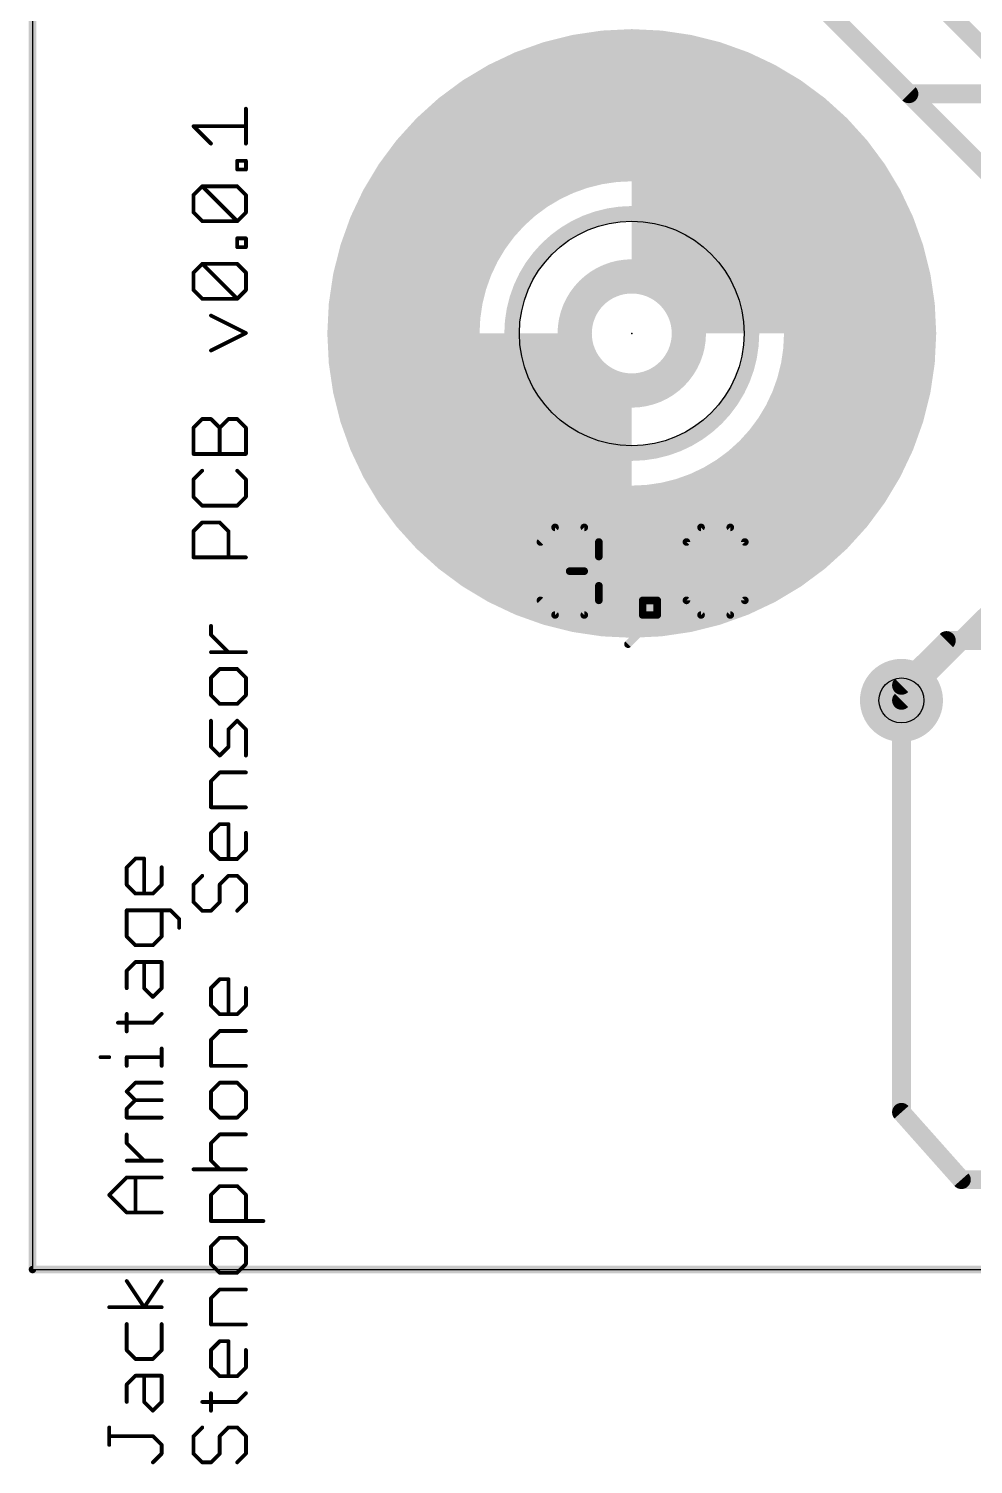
# Model space of a CAD drawing. Extents: x -0.1 to 97.8, y -2.6 to 30.1.
# Drawn here: x -0.05 to 12.56, y -2.6 to 16.57 of the extents above; entities that cross this region are included whole.
import ezdxf

# ---------------------------------------------------------------- set-up
doc = ezdxf.new("R2010")
doc.units = 0
for name, color, linetype in [('1', 22, 'CONTINUOUS'), ('16', 175, 'CONTINUOUS'), ('18', 82, 'CONTINUOUS'), ('20', 7, 'CONTINUOUS'), ('21', 253, 'CONTINUOUS'), ('23', 7, 'CONTINUOUS'), ('25', 253, 'CONTINUOUS'), ('39', 22, 'CONTINUOUS'), ('40', 175, 'CONTINUOUS'), ('41', 22, 'CONTINUOUS'), ('42', 175, 'CONTINUOUS'), ('43', 82, 'CONTINUOUS'), ('44', 253, 'CONTINUOUS'), ('48', 253, 'CONTINUOUS'), ('51', 253, 'CONTINUOUS')]:
    doc.layers.add(name, color=color, linetype=linetype)

# ---------------------------------------------------------------- blocks, each defined once
blk = doc.blocks.new('ROUNDV')
at = {"const_width": 0.5}
blk.add_lwpolyline([(0, -0.25, 1), (0, 0.25, 1), (0, -0.25)], format="xyb", dxfattribs=at)

msp = doc.modelspace()

# ---------------------------------------------------------------- linework, layer by layer
at = {"layer": '1'}
for points, const_width in [([(0, 0), (0, 30)], 0.1), ([(12, 17), (16.5, 12.5)], 0.25), ([(10.7, 16.7), (13.4, 14)], 0.25), ([(13.4, 9.4), (11.6, 7.6)], 0.25), ([(11.6, 7.6), (11.6, 7.4)], 0.25), ([(11.6, 2.1), (11.6, 7.6)], 0.25), ([(12.4, 1.2), (11.6, 2.1)], 0.25), ([(76.9, 1.2), (12.4, 1.2)], 0.25), ([(97.7, 0), (0, 0)], 0.1)]:
    msp.add_lwpolyline(points, dxfattribs=dict(at, const_width=const_width))
for points, const_width in [([(11.6625, 7.6, 1), (11.5375, 7.6)], 0.125), ([(11.6625, 7.6, 1), (11.5375, 7.6)], 0.125), ([(11.5558, 7.6442, 1), (11.6442, 7.5558)], 0.125), ([(11.5375, 7.4, 1), (11.6625, 7.4)], 0.125), ([(11.6467, 2.1415, 1), (11.5533, 2.0585)], 0.125), ([(11.5375, 2.1, 1), (11.6625, 2.1)], 0.125), ([(12.4, 1.2625, 1), (12.4, 1.1375)], 0.125), ([(12.3533, 1.1585, 1), (12.4467, 1.2415)], 0.125), ([(0, 0.025, 1), (0, -0.025)], 0.05), ([(-0.025, 0, 1), (0.025, 0)], 0.05)]:
    msp.add_lwpolyline(points, format="xyb", dxfattribs=dict(at, const_width=const_width))
at = {"layer": '16'}
for points, const_width in [([(0, 0), (0, 30)], 0.01), ([(9.4, 18), (11.7, 15.7)], 0.25), ([(11.7, 15.7), (12.975, 15.7)], 0.25), ([(12.2, 8.4), (11.6, 7.8)], 0.25), ([(13.163, 8.4), (12.2, 8.4)], 0.25), ([(11.6, 7.8), (11.6, 7.6)], 0.25), ([(97.7, 0), (0, 0)], 0.01)]:
    msp.add_lwpolyline(points, dxfattribs=dict(at, const_width=const_width))
for points, const_width in [([(11.7, 15.7625, 1), (11.7, 15.6375)], 0.125), ([(11.6558, 15.6558, 1), (11.7442, 15.7442)], 0.125), ([(12.2, 8.4625, 1), (12.2, 8.3375)], 0.125), ([(12.2442, 8.3558, 1), (12.1558, 8.4442)], 0.125), ([(11.6625, 7.8, 1), (11.5375, 7.8)], 0.125), ([(11.5558, 7.8442, 1), (11.6442, 7.7558)], 0.125), ([(11.5375, 7.6, 1), (11.6625, 7.6)], 0.125), ([(0, 0.0025, 1), (0, -0.0025)], 0.005), ([(-0.0025, 0, 1), (0.0025, 0)], 0.005)]:
    msp.add_lwpolyline(points, format="xyb", dxfattribs=dict(at, const_width=const_width))
at = {"layer": '20'}
for p, q in [((0, 30), (0, 0)), ((0, 0), (97.7, 0))]:
    msp.add_line(p, q, dxfattribs=at)
msp.add_circle((8, 12.5), 1.5, dxfattribs=at)
at = {"layer": '21'}
for points, const_width in [([(8, 9.071, 1), (8, 15.929, 1), (8, 9.071)], 0.1524), ([(8, 10.9, 1), (8, 14.1, 1), (8, 10.9)], 0.2032)]:
    msp.add_lwpolyline(points, format="xyb", dxfattribs=dict(at, const_width=const_width))
at = {"layer": '23'}
msp.add_point((8, 12.5), dxfattribs=at)
at = {"layer": '25', "const_width": 0.0508}
for points in [[(2.8496, 15.0347), (2.8496, 15.5013)], [(2.3831, 15.0347), (2.1498, 15.268)], [(2.1498, 15.268), (2.8496, 15.268)], [(2.733, 14.6894), (2.733, 14.8061)], [(2.733, 14.8061), (2.8496, 14.8061)], [(2.8496, 14.8061), (2.8496, 14.6894)], [(2.8496, 14.6894), (2.733, 14.6894)], [(2.1498, 14.3488), (2.2664, 14.4654)], [(2.2664, 14.4654), (2.733, 14.4654)], [(2.733, 13.9989), (2.2664, 14.4654)], [(2.733, 14.4654), (2.8496, 14.3488)], [(2.1498, 14.1155), (2.1498, 14.3488)], [(2.8496, 14.3488), (2.8496, 14.1155)], [(2.2664, 13.9989), (2.1498, 14.1155)], [(2.733, 13.9989), (2.2664, 13.9989)], [(2.8496, 14.1155), (2.733, 13.9989)], [(2.733, 13.6536), (2.733, 13.7702)], [(2.733, 13.7702), (2.8496, 13.7702)], [(2.8496, 13.6536), (2.733, 13.6536)], [(2.8496, 13.7702), (2.8496, 13.6536)], [(2.1498, 13.3129), (2.2664, 13.4295)], [(2.2664, 13.4295), (2.733, 13.4295)], [(2.733, 12.963), (2.2664, 13.4295)], [(2.733, 13.4295), (2.8496, 13.3129)], [(2.1498, 13.0796), (2.1498, 13.3129)], [(2.8496, 13.3129), (2.8496, 13.0796)], [(2.2664, 12.963), (2.1498, 13.0796)], [(2.8496, 13.0796), (2.733, 12.963)], [(2.733, 12.963), (2.2664, 12.963)], [(2.8496, 12.5057), (2.3831, 12.7389)], [(2.3831, 12.2724), (2.8496, 12.5057)], [(2.1498, 11.2411), (2.2664, 11.3577)], [(2.2664, 11.3577), (2.3831, 11.3577)], [(2.3831, 11.3577), (2.4997, 11.2411)], [(2.4997, 11.2411), (2.6163, 11.3577)], [(2.6163, 11.3577), (2.733, 11.3577)], [(2.733, 11.3577), (2.8496, 11.2411)], [(2.1498, 10.8912), (2.1498, 11.2411)], [(2.4997, 10.8912), (2.4997, 11.2411)], [(2.8496, 11.2411), (2.8496, 10.8912)], [(2.8496, 10.8912), (2.1498, 10.8912)], [(2.2664, 10.6672), (2.1498, 10.5505)], [(2.1498, 10.5505), (2.1498, 10.3173)], [(2.8496, 10.5505), (2.733, 10.6672)], [(2.8496, 10.3173), (2.8496, 10.5505)], [(2.1498, 10.3173), (2.2664, 10.2006)], [(2.2664, 10.2006), (2.733, 10.2006)], [(2.733, 10.2006), (2.8496, 10.3173)], [(2.1498, 9.8599), (2.2664, 9.9766)], [(2.2664, 9.9766), (2.4997, 9.9766)], [(2.4997, 9.9766), (2.6163, 9.8599)], [(2.1498, 9.51), (2.1498, 9.8599)], [(2.6163, 9.8599), (2.6163, 9.51)], [(2.8496, 9.51), (2.1498, 9.51)], [(2.3831, 8.4772), (2.3831, 8.5939)], [(2.6163, 8.244), (2.3831, 8.4772)], [(2.8496, 8.244), (2.3831, 8.244)], [(2.4997, 8.0199), (2.3831, 7.9033)], [(2.3831, 7.9033), (2.3831, 7.67)], [(2.733, 8.0199), (2.4997, 8.0199)], [(2.8496, 7.9033), (2.733, 8.0199)], [(2.8496, 7.67), (2.8496, 7.9033)], [(2.3831, 7.67), (2.4997, 7.5534)], [(2.733, 7.5534), (2.8496, 7.67)], [(2.4997, 7.5534), (2.733, 7.5534)], [(2.3831, 6.9794), (2.3831, 7.3293)], [(2.733, 7.3293), (2.6163, 7.2127)], [(2.8496, 7.2127), (2.733, 7.3293)], [(2.6163, 7.2127), (2.6163, 6.9794)], [(2.8496, 6.8628), (2.8496, 7.2127)], [(2.4997, 6.8628), (2.3831, 6.9794)], [(2.6163, 6.9794), (2.4997, 6.8628)], [(2.3831, 6.5221), (2.4997, 6.6387)], [(2.3831, 6.1722), (2.3831, 6.5221)], [(2.4997, 6.6387), (2.8496, 6.6387)], [(2.8496, 6.1722), (2.3831, 6.1722)], [(2.3831, 5.8315), (2.4997, 5.9481)], [(2.4997, 5.9481), (2.6163, 5.9481)], [(2.6163, 5.9481), (2.6163, 5.4816)], [(2.3831, 5.5982), (2.3831, 5.8315)], [(2.8496, 5.8315), (2.8496, 5.5982)], [(2.4997, 5.4816), (2.3831, 5.5982)], [(2.8496, 5.5982), (2.733, 5.4816)], [(1.2581, 5.3711), (1.3747, 5.4878)], [(1.2581, 5.1379), (1.2581, 5.3711)], [(1.3747, 5.4878), (1.4913, 5.4878)], [(1.4913, 5.4878), (1.4913, 5.0212)], [(1.7246, 5.3711), (1.7246, 5.1379)], [(2.733, 5.4816), (2.4997, 5.4816)], [(2.2664, 5.2576), (2.1498, 5.1409)], [(2.4997, 5.1409), (2.6163, 5.2576)], [(2.6163, 5.2576), (2.733, 5.2576)], [(2.733, 5.2576), (2.8496, 5.1409)], [(1.3747, 5.0212), (1.2581, 5.1379)], [(1.608, 5.0212), (1.3747, 5.0212)], [(1.7246, 5.1379), (1.608, 5.0212)], [(2.1498, 5.1409), (2.1498, 4.9077)], [(2.4997, 4.9077), (2.4997, 5.1409)], [(2.8496, 5.1409), (2.8496, 4.9077)], [(1.8412, 4.7972), (1.2581, 4.7972)], [(1.2581, 4.7972), (1.2581, 4.4473)], [(1.7246, 4.4473), (1.7246, 4.7972)], [(1.9579, 4.6805), (1.8412, 4.7972)], [(2.1498, 4.9077), (2.2664, 4.791)], [(2.2664, 4.791), (2.3831, 4.791)], [(2.3831, 4.791), (2.4997, 4.9077)], [(2.8496, 4.9077), (2.733, 4.791)], [(1.9579, 4.5639), (1.9579, 4.6805)], [(1.2581, 4.4473), (1.3747, 4.3306)], [(1.608, 4.3306), (1.7246, 4.4473)], [(1.3747, 4.3306), (1.608, 4.3306)], [(1.2581, 3.9899), (1.3747, 4.1066)], [(1.3747, 4.1066), (1.7246, 4.1066)], [(1.4913, 3.7567), (1.4913, 4.1066)], [(1.7246, 4.1066), (1.7246, 3.7567)], [(1.2581, 3.7567), (1.2581, 3.9899)], [(2.3831, 3.7597), (2.4997, 3.8764)], [(2.4997, 3.8764), (2.6163, 3.8764)], [(2.6163, 3.8764), (2.6163, 3.4099)], [(1.608, 3.64), (1.4913, 3.7567)], [(1.7246, 3.7567), (1.608, 3.64)], [(2.3831, 3.5265), (2.3831, 3.7597)], [(2.8496, 3.7597), (2.8496, 3.5265)], [(2.4997, 3.4099), (2.3831, 3.5265)], [(2.8496, 3.5265), (2.733, 3.4099)], [(1.1414, 3.2963), (1.608, 3.2963)], [(1.2581, 3.1797), (1.2581, 3.4129)], [(1.608, 3.2963), (1.7246, 3.4129)], [(2.733, 3.4099), (2.4997, 3.4099)], [(2.3831, 3.0692), (2.4997, 3.1858)], [(2.3831, 2.7193), (2.3831, 3.0692)], [(2.4997, 3.1858), (2.8496, 3.1858)], [(1.7246, 2.7193), (1.7246, 2.9525)], [(0.9082, 2.8359), (1.0248, 2.8359)], [(1.2581, 2.7193), (1.2581, 2.8359)], [(1.2581, 2.8359), (1.7246, 2.8359)], [(2.8496, 2.7193), (2.3831, 2.7193)], [(1.2581, 2.3786), (1.3747, 2.4952)], [(1.3747, 2.4952), (1.7246, 2.4952)], [(2.4997, 2.4952), (2.3831, 2.3786)], [(2.733, 2.4952), (2.4997, 2.4952)], [(2.8496, 2.3786), (2.733, 2.4952)], [(1.3747, 2.2619), (1.2581, 2.3786)], [(2.3831, 2.3786), (2.3831, 2.1453)], [(2.8496, 2.1453), (2.8496, 2.3786)], [(1.2581, 2.1453), (1.3747, 2.2619)], [(1.2581, 2.0287), (1.2581, 2.1453)], [(1.3747, 2.2619), (1.7246, 2.2619)], [(2.3831, 2.1453), (2.4997, 2.0287)], [(2.733, 2.0287), (2.8496, 2.1453)], [(1.7246, 2.0287), (1.2581, 2.0287)], [(2.4997, 2.0287), (2.733, 2.0287)], [(1.2581, 1.6865), (1.2581, 1.8031)], [(2.3831, 1.688), (2.4997, 1.8046)], [(2.4997, 1.8046), (2.8496, 1.8046)], [(1.4913, 1.4532), (1.2581, 1.6865)], [(2.3831, 1.4547), (2.3831, 1.688)], [(1.7246, 1.4532), (1.2581, 1.4532)], [(2.1498, 1.3381), (2.8496, 1.3381)], [(2.4997, 1.3381), (2.3831, 1.4547)], [(1.0248, 0.9959), (1.2581, 1.2291)], [(1.2581, 1.2291), (1.7246, 1.2291)], [(1.3747, 0.7626), (1.3747, 1.2291)], [(1.2581, 0.7626), (1.0248, 0.9959)], [(2.3831, 0.9974), (2.4997, 1.114)], [(2.3831, 0.6475), (2.3831, 0.9974)], [(2.4997, 1.114), (2.733, 1.114)], [(2.733, 1.114), (2.8496, 0.9974)], [(2.8496, 0.9974), (2.8496, 0.6475)], [(1.7246, 0.7626), (1.2581, 0.7626)], [(3.0829, 0.6475), (2.3831, 0.6475)], [(2.4997, 0.4234), (2.3831, 0.3068)], [(2.733, 0.4234), (2.4997, 0.4234)], [(2.8496, 0.3068), (2.733, 0.4234)], [(2.3831, 0.3068), (2.3831, 0.0735)], [(2.8496, 0.0735), (2.8496, 0.3068)], [(2.3831, 0.0735), (2.4997, -0.0431)], [(2.733, -0.0431), (2.8496, 0.0735)], [(1.4913, -0.5035), (1.2581, -0.1536)], [(1.7246, -0.1536), (1.4913, -0.5035)], [(2.4997, -0.0431), (2.733, -0.0431)], [(2.3831, -0.3838), (2.4997, -0.2671)], [(2.3831, -0.7337), (2.3831, -0.3838)], [(2.4997, -0.2671), (2.8496, -0.2671)], [(1.7246, -0.5035), (1.0248, -0.5035)], [(1.2581, -0.7275), (1.2581, -1.0774)], [(1.7246, -1.0774), (1.7246, -0.7275)], [(2.8496, -0.7337), (2.3831, -0.7337)], [(2.3831, -1.0744), (2.4997, -0.9577)], [(2.4997, -0.9577), (2.6163, -0.9577)], [(2.6163, -0.9577), (2.6163, -1.4243)], [(1.2581, -1.0774), (1.3747, -1.1941)], [(1.608, -1.1941), (1.7246, -1.0774)], [(2.3831, -1.3076), (2.3831, -1.0744)], [(2.8496, -1.0744), (2.8496, -1.3076)], [(1.3747, -1.1941), (1.608, -1.1941)], [(2.4997, -1.4243), (2.3831, -1.3076)], [(2.8496, -1.3076), (2.733, -1.4243)], [(1.2581, -1.5348), (1.3747, -1.4181)], [(1.2581, -1.768), (1.2581, -1.5348)], [(1.3747, -1.4181), (1.7246, -1.4181)], [(1.4913, -1.768), (1.4913, -1.4181)], [(1.7246, -1.4181), (1.7246, -1.768)], [(2.733, -1.4243), (2.4997, -1.4243)], [(2.3831, -1.8847), (2.3831, -1.6514)], [(2.733, -1.768), (2.8496, -1.6514)], [(1.608, -1.8847), (1.4913, -1.768)], [(1.7246, -1.768), (1.608, -1.8847)], [(2.2664, -1.768), (2.733, -1.768)], [(1.0248, -2.342), (1.0248, -2.1087)], [(2.2664, -2.1087), (2.1498, -2.2253)], [(2.4997, -2.2253), (2.6163, -2.1087)], [(2.6163, -2.1087), (2.733, -2.1087)], [(2.733, -2.1087), (2.8496, -2.2253)], [(1.608, -2.2253), (1.0248, -2.2253)], [(1.7246, -2.342), (1.608, -2.2253)], [(2.1498, -2.2253), (2.1498, -2.4586)], [(2.4997, -2.4586), (2.4997, -2.2253)], [(2.8496, -2.2253), (2.8496, -2.4586)], [(1.608, -2.5752), (1.7246, -2.4586)], [(1.7246, -2.4586), (1.7246, -2.342)], [(2.1498, -2.4586), (2.2664, -2.5752)], [(2.3831, -2.5752), (2.4997, -2.4586)], [(2.8496, -2.4586), (2.733, -2.5752)], [(2.2664, -2.5752), (2.3831, -2.5752)]]:
    msp.add_lwpolyline(points, dxfattribs=at)
at = {"layer": '25', "const_width": 0.0254}
for points in [[(2.8623, 15.5013, 1), (2.8369, 15.5013)], [(2.1588, 15.277, 1), (2.1408, 15.259)], [(2.1498, 15.2807, 1), (2.1498, 15.2553)], [(2.8496, 15.2553, 1), (2.8496, 15.2807)], [(2.3741, 15.0258, 1), (2.392, 15.0437)], [(2.8369, 15.0347, 1), (2.8623, 15.0347)], [(2.7457, 14.8061, 1), (2.7203, 14.8061)], [(2.733, 14.8188, 1), (2.733, 14.7934)], [(2.8623, 14.8061, 1), (2.8369, 14.8061)], [(2.8496, 14.7934, 1), (2.8496, 14.8188)], [(2.733, 14.7021, 1), (2.733, 14.6767)], [(2.7203, 14.6894, 1), (2.7457, 14.6894)], [(2.8369, 14.6894, 1), (2.8623, 14.6894)], [(2.8496, 14.6767, 1), (2.8496, 14.7021)], [(2.2664, 14.4781, 1), (2.2664, 14.4527)], [(2.2754, 14.4744, 1), (2.2575, 14.4564)], [(2.2754, 14.4564, 1), (2.2575, 14.4744)], [(2.7419, 14.4744, 1), (2.724, 14.4564)], [(2.733, 14.4527, 1), (2.733, 14.4781)], [(2.1625, 14.3488, 1), (2.1371, 14.3488)], [(2.1408, 14.3577, 1), (2.1588, 14.3398)], [(2.8623, 14.3488, 1), (2.8369, 14.3488)], [(2.8406, 14.3398, 1), (2.8586, 14.3577)], [(2.1588, 14.1245, 1), (2.1408, 14.1065)], [(2.1371, 14.1155, 1), (2.1625, 14.1155)], [(2.2664, 14.0116, 1), (2.2664, 13.9862)], [(2.2575, 13.9899, 1), (2.2754, 14.0078)], [(2.724, 14.0078, 1), (2.7419, 13.9899)], [(2.724, 13.9899, 1), (2.7419, 14.0078)], [(2.733, 13.9862, 1), (2.733, 14.0116)], [(2.8369, 14.1155, 1), (2.8623, 14.1155)], [(2.8586, 14.1065, 1), (2.8406, 14.1245)], [(2.7457, 13.7702, 1), (2.7203, 13.7702)], [(2.733, 13.7829, 1), (2.733, 13.7575)], [(2.733, 13.6663, 1), (2.733, 13.6409)], [(2.7203, 13.6536, 1), (2.7457, 13.6536)], [(2.8623, 13.7702, 1), (2.8369, 13.7702)], [(2.8369, 13.6536, 1), (2.8623, 13.6536)], [(2.8496, 13.7575, 1), (2.8496, 13.7829)], [(2.8496, 13.6409, 1), (2.8496, 13.6663)], [(2.2664, 13.4422, 1), (2.2664, 13.4168)], [(2.2754, 13.4385, 1), (2.2575, 13.4205)], [(2.2754, 13.4205, 1), (2.2575, 13.4385)], [(2.7419, 13.4385, 1), (2.724, 13.4205)], [(2.733, 13.4168, 1), (2.733, 13.4422)], [(2.1625, 13.3129, 1), (2.1371, 13.3129)], [(2.1408, 13.3219, 1), (2.1588, 13.3039)], [(2.8623, 13.3129, 1), (2.8369, 13.3129)], [(2.8406, 13.3039, 1), (2.8586, 13.3219)], [(2.1588, 13.0886, 1), (2.1408, 13.0706)], [(2.1371, 13.0796, 1), (2.1625, 13.0796)], [(2.8369, 13.0796, 1), (2.8623, 13.0796)], [(2.8586, 13.0706, 1), (2.8406, 13.0886)], [(2.2664, 12.9757, 1), (2.2664, 12.9503)], [(2.2575, 12.954, 1), (2.2754, 12.972)], [(2.724, 12.972, 1), (2.7419, 12.954)], [(2.724, 12.954, 1), (2.7419, 12.972)], [(2.733, 12.9503, 1), (2.733, 12.9757)], [(2.3887, 12.7503, 1), (2.3774, 12.7276)], [(2.8553, 12.4943, 1), (2.8439, 12.517)], [(2.8439, 12.4943, 1), (2.8553, 12.517)], [(2.3774, 12.2837, 1), (2.3887, 12.261)], [(2.2664, 11.3704, 1), (2.2664, 11.345)], [(2.2754, 11.3488, 1), (2.2575, 11.3667)], [(2.392, 11.3667, 1), (2.3741, 11.3488)], [(2.3831, 11.345, 1), (2.3831, 11.3704)], [(2.6163, 11.3704, 1), (2.6163, 11.345)], [(2.6253, 11.3488, 1), (2.6074, 11.3667)], [(2.7419, 11.3667, 1), (2.724, 11.3488)], [(2.733, 11.345, 1), (2.733, 11.3704)], [(2.1625, 11.2411, 1), (2.1371, 11.2411)], [(2.1408, 11.2501, 1), (2.1588, 11.2321)], [(2.5124, 11.2411, 1), (2.487, 11.2411)], [(2.4907, 11.2501, 1), (2.5087, 11.2321)], [(2.4907, 11.2321, 1), (2.5087, 11.2501)], [(2.8623, 11.2411, 1), (2.8369, 11.2411)], [(2.8406, 11.2321, 1), (2.8586, 11.2501)], [(2.1498, 10.9039, 1), (2.1498, 10.8785)], [(2.1371, 10.8912, 1), (2.1625, 10.8912)], [(2.487, 10.8912, 1), (2.5124, 10.8912)], [(2.8369, 10.8912, 1), (2.8623, 10.8912)], [(2.8496, 10.8785, 1), (2.8496, 10.9039)], [(2.1625, 10.5505, 1), (2.1371, 10.5505)], [(2.1408, 10.5595, 1), (2.1588, 10.5415)], [(2.2754, 10.6582, 1), (2.2575, 10.6761)], [(2.7419, 10.6761, 1), (2.724, 10.6582)], [(2.8623, 10.5505, 1), (2.8369, 10.5505)], [(2.8406, 10.5415, 1), (2.8586, 10.5595)], [(2.1588, 10.3262, 1), (2.1408, 10.3083)], [(2.1371, 10.3173, 1), (2.1625, 10.3173)], [(2.2664, 10.2133, 1), (2.2664, 10.1879)], [(2.2575, 10.1916, 1), (2.2754, 10.2096)], [(2.724, 10.2096, 1), (2.7419, 10.1916)], [(2.733, 10.1879, 1), (2.733, 10.2133)], [(2.8369, 10.3173, 1), (2.8623, 10.3173)], [(2.8586, 10.3083, 1), (2.8406, 10.3262)], [(2.2664, 9.9893, 1), (2.2664, 9.9639)], [(2.2754, 9.9676, 1), (2.2575, 9.9856)], [(2.5087, 9.9856, 1), (2.4907, 9.9676)], [(2.4997, 9.9639, 1), (2.4997, 9.9893)], [(2.1625, 9.8599, 1), (2.1371, 9.8599)], [(2.1408, 9.8689, 1), (2.1588, 9.851)], [(2.629, 9.8599, 1), (2.6036, 9.8599)], [(2.6074, 9.851, 1), (2.6253, 9.8689)], [(2.1498, 9.5227, 1), (2.1498, 9.4973)], [(2.1371, 9.51, 1), (2.1625, 9.51)], [(2.6036, 9.51, 1), (2.629, 9.51)], [(2.8496, 9.4973, 1), (2.8496, 9.5227)], [(2.3958, 8.5939, 1), (2.3704, 8.5939)], [(2.392, 8.4862, 1), (2.3741, 8.4682)], [(2.3704, 8.4772, 1), (2.3958, 8.4772)], [(2.3831, 8.2567, 1), (2.3831, 8.2313)], [(2.6074, 8.235, 1), (2.6253, 8.2529)], [(2.8496, 8.2313, 1), (2.8496, 8.2567)], [(2.3958, 7.9033, 1), (2.3704, 7.9033)], [(2.3741, 7.9123, 1), (2.392, 7.8943)], [(2.4997, 8.0326, 1), (2.4997, 8.0072)], [(2.5087, 8.0109, 1), (2.4907, 8.0289)], [(2.7419, 8.0289, 1), (2.724, 8.0109)], [(2.733, 8.0072, 1), (2.733, 8.0326)], [(2.8623, 7.9033, 1), (2.8369, 7.9033)], [(2.8406, 7.8943, 1), (2.8586, 7.9123)], [(2.392, 7.679, 1), (2.3741, 7.661)], [(2.3704, 7.67, 1), (2.3958, 7.67)], [(2.8369, 7.67, 1), (2.8623, 7.67)], [(2.8586, 7.661, 1), (2.8406, 7.679)], [(2.4997, 7.5661, 1), (2.4997, 7.5407)], [(2.4907, 7.5444, 1), (2.5087, 7.5624)], [(2.724, 7.5624, 1), (2.7419, 7.5444)], [(2.733, 7.5407, 1), (2.733, 7.5661)], [(2.3958, 7.3293, 1), (2.3704, 7.3293)], [(2.7419, 7.3383, 1), (2.724, 7.3203)], [(2.7419, 7.3203, 1), (2.724, 7.3383)], [(2.629, 7.2127, 1), (2.6036, 7.2127)], [(2.6074, 7.2217, 1), (2.6253, 7.2037)], [(2.8623, 7.2127, 1), (2.8369, 7.2127)], [(2.8406, 7.2037, 1), (2.8586, 7.2217)], [(2.392, 6.9884, 1), (2.3741, 6.9704)], [(2.3704, 6.9794, 1), (2.3958, 6.9794)], [(2.6036, 6.9794, 1), (2.629, 6.9794)], [(2.6253, 6.9704, 1), (2.6074, 6.9884)], [(2.4907, 6.8718, 1), (2.5087, 6.8538)], [(2.4907, 6.8538, 1), (2.5087, 6.8718)], [(2.8369, 6.8628, 1), (2.8623, 6.8628)], [(2.3958, 6.5221, 1), (2.3704, 6.5221)], [(2.3741, 6.5311, 1), (2.392, 6.5131)], [(2.4997, 6.6514, 1), (2.4997, 6.626)], [(2.5087, 6.6298, 1), (2.4907, 6.6477)], [(2.8496, 6.626, 1), (2.8496, 6.6514)], [(2.3831, 6.1849, 1), (2.3831, 6.1595)], [(2.3704, 6.1722, 1), (2.3958, 6.1722)], [(2.8496, 6.1595, 1), (2.8496, 6.1849)], [(2.4997, 5.9608, 1), (2.4997, 5.9354)], [(2.5087, 5.9392, 1), (2.4907, 5.9571)], [(2.629, 5.9481, 1), (2.6036, 5.9481)], [(2.6163, 5.9354, 1), (2.6163, 5.9608)], [(2.3958, 5.8315, 1), (2.3704, 5.8315)], [(2.3741, 5.8405, 1), (2.392, 5.8225)], [(2.8623, 5.8315, 1), (2.8369, 5.8315)], [(2.392, 5.6072, 1), (2.3741, 5.5893)], [(2.3704, 5.5982, 1), (2.3958, 5.5982)], [(2.8369, 5.5982, 1), (2.8623, 5.5982)], [(2.8586, 5.5893, 1), (2.8406, 5.6072)], [(1.2708, 5.3711, 1), (1.2454, 5.3711)], [(1.2491, 5.3801, 1), (1.267, 5.3621)], [(1.3747, 5.5005, 1), (1.3747, 5.4751)], [(1.3837, 5.4788, 1), (1.3657, 5.4967)], [(1.504, 5.4878, 1), (1.4786, 5.4878)], [(1.4913, 5.4751, 1), (1.4913, 5.5005)], [(1.7373, 5.3711, 1), (1.7119, 5.3711)], [(2.4997, 5.4943, 1), (2.4997, 5.4689)], [(2.4907, 5.4726, 1), (2.5087, 5.4906)], [(2.6036, 5.4816, 1), (2.629, 5.4816)], [(2.724, 5.4906, 1), (2.7419, 5.4726)], [(2.733, 5.4689, 1), (2.733, 5.4943)], [(2.2754, 5.2486, 1), (2.2575, 5.2665)], [(2.6163, 5.2703, 1), (2.6163, 5.2449)], [(2.6253, 5.2486, 1), (2.6074, 5.2665)], [(2.7419, 5.2665, 1), (2.724, 5.2486)], [(2.733, 5.2449, 1), (2.733, 5.2703)], [(1.267, 5.1468, 1), (1.2491, 5.1289)], [(1.2454, 5.1379, 1), (1.2708, 5.1379)], [(1.3747, 5.0339, 1), (1.3747, 5.0085)], [(1.3657, 5.0122, 1), (1.3837, 5.0302)], [(1.4786, 5.0212, 1), (1.504, 5.0212)], [(1.599, 5.0302, 1), (1.6169, 5.0122)], [(1.608, 5.0085, 1), (1.608, 5.0339)], [(1.7119, 5.1379, 1), (1.7373, 5.1379)], [(1.7336, 5.1289, 1), (1.7156, 5.1468)], [(2.1625, 5.1409, 1), (2.1371, 5.1409)], [(2.1408, 5.1499, 1), (2.1588, 5.1319)], [(2.5124, 5.1409, 1), (2.487, 5.1409)], [(2.4907, 5.1499, 1), (2.5087, 5.1319)], [(2.8623, 5.1409, 1), (2.8369, 5.1409)], [(2.8406, 5.1319, 1), (2.8586, 5.1499)], [(1.2581, 4.8099, 1), (1.2581, 4.7845)], [(1.2708, 4.7972, 1), (1.2454, 4.7972)], [(1.7373, 4.7972, 1), (1.7119, 4.7972)], [(1.8502, 4.8061, 1), (1.8323, 4.7882)], [(1.8412, 4.7845, 1), (1.8412, 4.8099)], [(2.1588, 4.9166, 1), (2.1408, 4.8987)], [(2.1371, 4.9077, 1), (2.1625, 4.9077)], [(2.2664, 4.8037, 1), (2.2664, 4.7783)], [(2.2575, 4.782, 1), (2.2754, 4.8)], [(2.3741, 4.8, 1), (2.392, 4.782)], [(2.3831, 4.7783, 1), (2.3831, 4.8037)], [(2.487, 4.9077, 1), (2.5124, 4.9077)], [(2.5087, 4.8987, 1), (2.4907, 4.9166)], [(2.724, 4.8, 1), (2.7419, 4.782)], [(2.8369, 4.9077, 1), (2.8623, 4.9077)], [(2.8586, 4.8987, 1), (2.8406, 4.9166)], [(1.9706, 4.6805, 1), (1.9452, 4.6805)], [(1.9489, 4.6716, 1), (1.9668, 4.6895)], [(1.267, 4.4562, 1), (1.2491, 4.4383)], [(1.2454, 4.4473, 1), (1.2708, 4.4473)], [(1.7119, 4.4473, 1), (1.7373, 4.4473)], [(1.7336, 4.4383, 1), (1.7156, 4.4562)], [(1.9452, 4.5639, 1), (1.9706, 4.5639)], [(1.3747, 4.3433, 1), (1.3747, 4.3179)], [(1.3657, 4.3217, 1), (1.3837, 4.3396)], [(1.599, 4.3396, 1), (1.6169, 4.3217)], [(1.608, 4.3179, 1), (1.608, 4.3433)], [(1.3747, 4.1193, 1), (1.3747, 4.0939)], [(1.3837, 4.0976, 1), (1.3657, 4.1156)], [(1.504, 4.1066, 1), (1.4786, 4.1066)], [(1.7373, 4.1066, 1), (1.7119, 4.1066)], [(1.7246, 4.0939, 1), (1.7246, 4.1193)], [(1.2708, 3.9899, 1), (1.2454, 3.9899)], [(1.2491, 3.9989, 1), (1.267, 3.981)], [(2.4997, 3.8891, 1), (2.4997, 3.8637)], [(2.5087, 3.8674, 1), (2.4907, 3.8854)], [(2.629, 3.8764, 1), (2.6036, 3.8764)], [(2.6163, 3.8637, 1), (2.6163, 3.8891)], [(1.2454, 3.7567, 1), (1.2708, 3.7567)], [(1.4786, 3.7567, 1), (1.504, 3.7567)], [(1.5003, 3.7657, 1), (1.4824, 3.7477)], [(1.599, 3.649, 1), (1.6169, 3.6311)], [(1.599, 3.6311, 1), (1.6169, 3.649)], [(1.7119, 3.7567, 1), (1.7373, 3.7567)], [(1.7336, 3.7477, 1), (1.7156, 3.7657)], [(2.3958, 3.7597, 1), (2.3704, 3.7597)], [(2.3741, 3.7687, 1), (2.392, 3.7508)], [(2.8623, 3.7597, 1), (2.8369, 3.7597)], [(2.392, 3.5355, 1), (2.3741, 3.5175)], [(2.3704, 3.5265, 1), (2.3958, 3.5265)], [(2.8369, 3.5265, 1), (2.8623, 3.5265)], [(2.8586, 3.5175, 1), (2.8406, 3.5355)], [(1.1414, 3.309, 1), (1.1414, 3.2836)], [(1.2708, 3.4129, 1), (1.2454, 3.4129)], [(1.599, 3.3053, 1), (1.6169, 3.2873)], [(1.608, 3.2836, 1), (1.608, 3.309)], [(1.7336, 3.4039, 1), (1.7156, 3.4219)], [(2.4997, 3.4226, 1), (2.4997, 3.3971)], [(2.4907, 3.4009, 1), (2.5087, 3.4188)], [(2.6036, 3.4099, 1), (2.629, 3.4099)], [(2.724, 3.4188, 1), (2.7419, 3.4009)], [(2.733, 3.3971, 1), (2.733, 3.4226)], [(1.2454, 3.1797, 1), (1.2708, 3.1797)], [(2.3958, 3.0692, 1), (2.3704, 3.0692)], [(2.3741, 3.0781, 1), (2.392, 3.0602)], [(2.4997, 3.1985, 1), (2.4997, 3.1731)], [(2.5087, 3.1768, 1), (2.4907, 3.1948)], [(2.8496, 3.1731, 1), (2.8496, 3.1985)], [(1.7373, 2.9525, 1), (1.7119, 2.9525)], [(0.9082, 2.8486, 1), (0.9082, 2.8232)], [(1.0248, 2.8232, 1), (1.0248, 2.8486)], [(1.2708, 2.8359, 1), (1.2454, 2.8359)], [(1.2581, 2.8486, 1), (1.2581, 2.8232)], [(1.2454, 2.7193, 1), (1.2708, 2.7193)], [(1.7119, 2.7193, 1), (1.7373, 2.7193)], [(1.7246, 2.8232, 1), (1.7246, 2.8486)], [(2.3831, 2.732, 1), (2.3831, 2.7066)], [(2.3704, 2.7193, 1), (2.3958, 2.7193)], [(2.8496, 2.7066, 1), (2.8496, 2.732)], [(1.3747, 2.5079, 1), (1.3747, 2.4825)], [(1.3837, 2.4862, 1), (1.3657, 2.5042)], [(1.7246, 2.4825, 1), (1.7246, 2.5079)], [(2.4997, 2.5079, 1), (2.4997, 2.4825)], [(2.5087, 2.4862, 1), (2.4907, 2.5042)], [(2.7419, 2.5042, 1), (2.724, 2.4862)], [(2.733, 2.4825, 1), (2.733, 2.5079)], [(1.267, 2.3876, 1), (1.2491, 2.3696)], [(1.2491, 2.3876, 1), (1.267, 2.3696)], [(2.3958, 2.3786, 1), (2.3704, 2.3786)], [(2.3741, 2.3876, 1), (2.392, 2.3696)], [(2.8623, 2.3786, 1), (2.8369, 2.3786)], [(2.8406, 2.3696, 1), (2.8586, 2.3876)], [(1.2708, 2.1453, 1), (1.2454, 2.1453)], [(1.2491, 2.1543, 1), (1.267, 2.1363)], [(1.3747, 2.2746, 1), (1.3747, 2.2492)], [(1.3837, 2.253, 1), (1.3657, 2.2709)], [(1.3657, 2.253, 1), (1.3837, 2.2709)], [(1.7246, 2.2492, 1), (1.7246, 2.2746)], [(2.392, 2.1543, 1), (2.3741, 2.1363)], [(2.3704, 2.1453, 1), (2.3958, 2.1453)], [(2.8369, 2.1453, 1), (2.8623, 2.1453)], [(2.8586, 2.1363, 1), (2.8406, 2.1543)], [(1.2581, 2.0414, 1), (1.2581, 2.016)], [(1.2454, 2.0287, 1), (1.2708, 2.0287)], [(1.7246, 2.016, 1), (1.7246, 2.0414)], [(2.4997, 2.0414, 1), (2.4997, 2.016)], [(2.4907, 2.0197, 1), (2.5087, 2.0377)], [(2.724, 2.0377, 1), (2.7419, 2.0197)], [(2.733, 2.016, 1), (2.733, 2.0414)], [(1.2708, 1.8031, 1), (1.2454, 1.8031)], [(2.4997, 1.8173, 1), (2.4997, 1.7919)], [(2.5087, 1.7956, 1), (2.4907, 1.8136)], [(2.8496, 1.7919, 1), (2.8496, 1.8173)], [(1.267, 1.6954, 1), (1.2491, 1.6775)], [(1.2454, 1.6865, 1), (1.2708, 1.6865)], [(2.3958, 1.688, 1), (2.3704, 1.688)], [(2.3741, 1.697, 1), (2.392, 1.679)], [(1.2581, 1.4659, 1), (1.2581, 1.4405)], [(1.4824, 1.4442, 1), (1.5003, 1.4622)], [(1.7246, 1.4405, 1), (1.7246, 1.4659)], [(2.1498, 1.3508, 1), (2.1498, 1.3254)], [(2.392, 1.4637, 1), (2.3741, 1.4457)], [(2.3704, 1.4547, 1), (2.3958, 1.4547)], [(2.4907, 1.3291, 1), (2.5087, 1.3471)], [(2.8496, 1.3254, 1), (2.8496, 1.3508)], [(1.2581, 1.2418, 1), (1.2581, 1.2164)], [(1.267, 1.2202, 1), (1.2491, 1.2381)], [(1.3874, 1.2291, 1), (1.362, 1.2291)], [(1.7246, 1.2164, 1), (1.7246, 1.2418)], [(1.0338, 1.0048, 1), (1.0158, 0.9869)], [(1.0158, 1.0048, 1), (1.0338, 0.9869)], [(2.3958, 0.9974, 1), (2.3704, 0.9974)], [(2.3741, 1.0064, 1), (2.392, 0.9884)], [(2.4997, 1.1267, 1), (2.4997, 1.1013)], [(2.5087, 1.1051, 1), (2.4907, 1.123)], [(2.7419, 1.123, 1), (2.724, 1.1051)], [(2.733, 1.1013, 1), (2.733, 1.1267)], [(2.8623, 0.9974, 1), (2.8369, 0.9974)], [(2.8406, 0.9884, 1), (2.8586, 1.0064)], [(1.2581, 0.7753, 1), (1.2581, 0.7499)], [(1.2491, 0.7536, 1), (1.267, 0.7716)], [(1.362, 0.7626, 1), (1.3874, 0.7626)], [(1.7246, 0.7499, 1), (1.7246, 0.7753)], [(2.3831, 0.6602, 1), (2.3831, 0.6348)], [(2.3704, 0.6475, 1), (2.3958, 0.6475)], [(2.8369, 0.6475, 1), (2.8623, 0.6475)], [(3.0829, 0.6348, 1), (3.0829, 0.6602)], [(2.4997, 0.4361, 1), (2.4997, 0.4107)], [(2.5087, 0.4145, 1), (2.4907, 0.4324)], [(2.7419, 0.4324, 1), (2.724, 0.4145)], [(2.733, 0.4107, 1), (2.733, 0.4361)], [(2.3958, 0.3068, 1), (2.3704, 0.3068)], [(2.3741, 0.3158, 1), (2.392, 0.2978)], [(2.8623, 0.3068, 1), (2.8369, 0.3068)], [(2.8406, 0.2978, 1), (2.8586, 0.3158)], [(2.392, 0.0825, 1), (2.3741, 0.0646)], [(2.3704, 0.0735, 1), (2.3958, 0.0735)], [(2.8369, 0.0735, 1), (2.8623, 0.0735)], [(2.8586, 0.0646, 1), (2.8406, 0.0825)], [(1.2686, -0.1465, 1), (1.2475, -0.1606)], [(1.7352, -0.1606, 1), (1.714, -0.1465)], [(2.4997, -0.0304, 1), (2.4997, -0.0558)], [(2.4907, -0.0521, 1), (2.5087, -0.0341)], [(2.724, -0.0341, 1), (2.7419, -0.0521)], [(2.733, -0.0558, 1), (2.733, -0.0304)], [(2.3958, -0.3838, 1), (2.3704, -0.3838)], [(2.3741, -0.3748, 1), (2.392, -0.3928)], [(2.4997, -0.2544, 1), (2.4997, -0.2798)], [(2.5087, -0.2761, 1), (2.4907, -0.2582)], [(2.8496, -0.2798, 1), (2.8496, -0.2544)], [(1.0248, -0.4908, 1), (1.0248, -0.5162)], [(1.4808, -0.4964, 1), (1.5019, -0.5105)], [(1.4808, -0.5105, 1), (1.5019, -0.4964)], [(1.7246, -0.5162, 1), (1.7246, -0.4908)], [(1.2708, -0.7275, 1), (1.2454, -0.7275)], [(1.7373, -0.7275, 1), (1.7119, -0.7275)], [(2.3831, -0.721, 1), (2.3831, -0.7464)], [(2.3704, -0.7337, 1), (2.3958, -0.7337)], [(2.8496, -0.7464, 1), (2.8496, -0.721)], [(2.4997, -0.945, 1), (2.4997, -0.9704)], [(2.5087, -0.9667, 1), (2.4907, -0.9488)], [(2.629, -0.9577, 1), (2.6036, -0.9577)], [(2.6163, -0.9704, 1), (2.6163, -0.945)], [(1.267, -1.0685, 1), (1.2491, -1.0864)], [(1.2454, -1.0774, 1), (1.2708, -1.0774)], [(1.7119, -1.0774, 1), (1.7373, -1.0774)], [(1.7336, -1.0864, 1), (1.7156, -1.0685)], [(2.3958, -1.0744, 1), (2.3704, -1.0744)], [(2.3741, -1.0654, 1), (2.392, -1.0833)], [(2.8623, -1.0744, 1), (2.8369, -1.0744)], [(1.3747, -1.1814, 1), (1.3747, -1.2068)], [(1.3657, -1.203, 1), (1.3837, -1.1851)], [(1.599, -1.1851, 1), (1.6169, -1.203)], [(1.608, -1.2068, 1), (1.608, -1.1814)], [(2.392, -1.2987, 1), (2.3741, -1.3166)], [(2.3704, -1.3076, 1), (2.3958, -1.3076)], [(2.8369, -1.3076, 1), (2.8623, -1.3076)], [(2.8586, -1.3166, 1), (2.8406, -1.2987)], [(1.2708, -1.5348, 1), (1.2454, -1.5348)], [(1.2491, -1.5258, 1), (1.267, -1.5437)], [(1.3747, -1.4054, 1), (1.3747, -1.4308)], [(1.3837, -1.4271, 1), (1.3657, -1.4091)], [(1.504, -1.4181, 1), (1.4786, -1.4181)], [(1.7373, -1.4181, 1), (1.7119, -1.4181)], [(1.7246, -1.4308, 1), (1.7246, -1.4054)], [(2.4997, -1.4116, 1), (2.4997, -1.437)], [(2.4907, -1.4332, 1), (2.5087, -1.4153)], [(2.6036, -1.4243, 1), (2.629, -1.4243)], [(2.724, -1.4153, 1), (2.7419, -1.4332)], [(2.733, -1.437, 1), (2.733, -1.4116)], [(2.3958, -1.6514, 1), (2.3704, -1.6514)], [(2.8586, -1.6604, 1), (2.8406, -1.6424)], [(1.2454, -1.768, 1), (1.2708, -1.768)], [(1.4786, -1.768, 1), (1.504, -1.768)], [(1.5003, -1.759, 1), (1.4824, -1.777)], [(1.599, -1.8757, 1), (1.6169, -1.8936)], [(1.599, -1.8936, 1), (1.6169, -1.8757)], [(1.7119, -1.768, 1), (1.7373, -1.768)], [(1.7336, -1.777, 1), (1.7156, -1.759)], [(2.2664, -1.7553, 1), (2.2664, -1.7807)], [(2.3704, -1.8847, 1), (2.3958, -1.8847)], [(2.724, -1.759, 1), (2.7419, -1.777)], [(2.733, -1.7807, 1), (2.733, -1.7553)], [(1.0375, -2.1087, 1), (1.0121, -2.1087)], [(2.2754, -2.1177, 1), (2.2575, -2.0997)], [(2.6163, -2.096, 1), (2.6163, -2.1214)], [(2.6253, -2.1177, 1), (2.6074, -2.0997)], [(2.7419, -2.0997, 1), (2.724, -2.1177)], [(2.733, -2.1214, 1), (2.733, -2.096)], [(1.0248, -2.2126, 1), (1.0248, -2.238)], [(1.6169, -2.2164, 1), (1.599, -2.2343)], [(1.608, -2.238, 1), (1.608, -2.2126)], [(2.1625, -2.2253, 1), (2.1371, -2.2253)], [(2.1408, -2.2164, 1), (2.1588, -2.2343)], [(2.5124, -2.2253, 1), (2.487, -2.2253)], [(2.4907, -2.2164, 1), (2.5087, -2.2343)], [(2.8623, -2.2253, 1), (2.8369, -2.2253)], [(2.8406, -2.2343, 1), (2.8586, -2.2164)], [(1.0121, -2.342, 1), (1.0375, -2.342)], [(1.7373, -2.342, 1), (1.7119, -2.342)], [(1.7119, -2.4586, 1), (1.7373, -2.4586)], [(1.7156, -2.351, 1), (1.7336, -2.333)], [(1.7336, -2.4676, 1), (1.7156, -2.4496)], [(2.1588, -2.4496, 1), (2.1408, -2.4676)], [(2.1371, -2.4586, 1), (2.1625, -2.4586)], [(2.487, -2.4586, 1), (2.5124, -2.4586)], [(2.5087, -2.4676, 1), (2.4907, -2.4496)], [(2.8369, -2.4586, 1), (2.8623, -2.4586)], [(2.8586, -2.4676, 1), (2.8406, -2.4496)], [(1.599, -2.5663, 1), (1.6169, -2.5842)], [(2.2664, -2.5625, 1), (2.2664, -2.5879)], [(2.2575, -2.5842, 1), (2.2754, -2.5663)], [(2.3741, -2.5663, 1), (2.392, -2.5842)], [(2.3831, -2.5879, 1), (2.3831, -2.5625)], [(2.724, -2.5663, 1), (2.7419, -2.5842)]]:
    msp.add_lwpolyline(points, format="xyb", dxfattribs=at)
at = {"layer": '39', "const_width": 2.032}
msp.add_lwpolyline([(8, 9.452, 1), (8, 15.548, 1), (8, 9.452)], format="xyb", dxfattribs=at)
at = {"layer": '40', "const_width": 2.032}
msp.add_lwpolyline([(8, 9.452, 1), (8, 15.548, 1), (8, 9.452)], format="xyb", dxfattribs=at)
at = {"layer": '41', "const_width": 2.032}
msp.add_lwpolyline([(8, 9.452, 1), (8, 15.548, 1), (8, 9.452)], format="xyb", dxfattribs=at)
at = {"layer": '42', "const_width": 2.032}
msp.add_lwpolyline([(8, 9.452, 1), (8, 15.548, 1), (8, 9.452)], format="xyb", dxfattribs=at)
at = {"layer": '43', "const_width": 2.032}
msp.add_lwpolyline([(8, 9.452, 1), (8, 15.548, 1), (8, 9.452)], format="xyb", dxfattribs=at)
at = {"layer": '44'}
msp.add_circle((11.6, 7.6), 0.3, dxfattribs=at)
at = {"layer": '48', "const_width": 0.1016}
for points in [[(6.7808, 9.7153), (6.9757, 9.9102)], [(6.9757, 9.9102), (7.3655, 9.9102)], [(7.3655, 9.9102), (7.5604, 9.7153)], [(8.7298, 9.7153), (8.9247, 9.9102)], [(8.9247, 9.9102), (9.3145, 9.9102)], [(9.3145, 9.9102), (9.5094, 9.7153)], [(7.5604, 9.7153), (7.5604, 9.5204)], [(8.7298, 8.9357), (8.7298, 9.7153)], [(8.7298, 8.9357), (9.5094, 9.7153)], [(9.5094, 9.7153), (9.5094, 8.9357)], [(7.5604, 9.5204), (7.3655, 9.3255)], [(7.3655, 9.3255), (7.1706, 9.3255)], [(7.3655, 9.3255), (7.5604, 9.1306)], [(7.5604, 9.1306), (7.5604, 8.9357)], [(6.9757, 8.7408), (6.7808, 8.9357)], [(7.5604, 8.9357), (7.3655, 8.7408)], [(8.34, 8.9357), (8.1451, 8.9357)], [(8.1451, 8.9357), (8.1451, 8.7408)], [(8.34, 8.7408), (8.34, 8.9357)], [(8.9247, 8.7408), (8.7298, 8.9357)], [(9.5094, 8.9357), (9.3145, 8.7408)], [(7.3655, 8.7408), (6.9757, 8.7408)], [(7.9502, 8.351), (8.34, 8.7408)], [(8.1451, 8.7408), (8.34, 8.7408)], [(9.3145, 8.7408), (8.9247, 8.7408)]]:
    msp.add_lwpolyline(points, dxfattribs=at)
at = {"layer": '48', "const_width": 0.0508}
for points in [[(6.9757, 9.9356, 1), (6.9757, 9.8848)], [(6.9937, 9.8922, 1), (6.9577, 9.9282)], [(7.3835, 9.9282, 1), (7.3475, 9.8922)], [(7.3655, 9.8848, 1), (7.3655, 9.9356)], [(8.9247, 9.9356, 1), (8.9247, 9.8848)], [(8.9427, 9.8922, 1), (8.9067, 9.9282)], [(9.3325, 9.9282, 1), (9.2965, 9.8922)], [(9.3145, 9.8848, 1), (9.3145, 9.9356)], [(6.7628, 9.7333, 1), (6.7988, 9.6973)], [(7.5858, 9.7153, 1), (7.535, 9.7153)], [(7.5424, 9.6973, 1), (7.5784, 9.7333)], [(8.7118, 9.7333, 1), (8.7478, 9.6973)], [(8.7552, 9.7153, 1), (8.7044, 9.7153)], [(9.5348, 9.7153, 1), (9.484, 9.7153)], [(9.5274, 9.6973, 1), (9.4914, 9.7333)], [(9.4914, 9.6973, 1), (9.5274, 9.7333)], [(7.535, 9.5204, 1), (7.5858, 9.5204)], [(7.5784, 9.5024, 1), (7.5424, 9.5384)], [(7.1706, 9.3509, 1), (7.1706, 9.3001)], [(7.3835, 9.3435, 1), (7.3475, 9.3075)], [(7.3475, 9.3435, 1), (7.3835, 9.3075)], [(7.3655, 9.3001, 1), (7.3655, 9.3509)], [(7.5858, 9.1306, 1), (7.535, 9.1306)], [(7.5424, 9.1126, 1), (7.5784, 9.1486)], [(6.7988, 8.9537, 1), (6.7628, 8.9177)], [(7.535, 8.9357, 1), (7.5858, 8.9357)], [(7.5784, 8.9177, 1), (7.5424, 8.9537)], [(8.1451, 8.9611, 1), (8.1451, 8.9103)], [(8.1705, 8.9357, 1), (8.1197, 8.9357)], [(8.3654, 8.9357, 1), (8.3146, 8.9357)], [(8.34, 8.9103, 1), (8.34, 8.9611)], [(8.7478, 8.9537, 1), (8.7118, 8.9177)], [(8.7118, 8.9537, 1), (8.7478, 8.9177)], [(8.7044, 8.9357, 1), (8.7552, 8.9357)], [(9.484, 8.9357, 1), (9.5348, 8.9357)], [(9.5274, 8.9177, 1), (9.4914, 8.9537)], [(6.9757, 8.7662, 1), (6.9757, 8.7154)], [(6.9577, 8.7228, 1), (6.9937, 8.7588)], [(7.3475, 8.7588, 1), (7.3835, 8.7228)], [(7.3655, 8.7154, 1), (7.3655, 8.7662)], [(8.1451, 8.7662, 1), (8.1451, 8.7154)], [(8.1197, 8.7408, 1), (8.1705, 8.7408)], [(8.3146, 8.7408, 1), (8.3654, 8.7408)], [(8.358, 8.7228, 1), (8.322, 8.7588)], [(8.34, 8.7154, 1), (8.34, 8.7662)], [(8.9247, 8.7662, 1), (8.9247, 8.7154)], [(8.9067, 8.7228, 1), (8.9427, 8.7588)], [(9.2965, 8.7588, 1), (9.3325, 8.7228)], [(9.3145, 8.7154, 1), (9.3145, 8.7662)], [(7.9322, 8.369, 1), (7.9682, 8.333)]]:
    msp.add_lwpolyline(points, format="xyb", dxfattribs=at)
at = {"layer": '51'}
for points, const_width in [([(10.159, 12.5, 0.4142), (8, 14.659)], 2.4892), ([(5.841, 12.5, 0.4142), (8, 10.341)], 2.4892), ([(8, 11.738, 1), (8, 13.262, 1), (8, 11.738)], 0.4572)]:
    msp.add_lwpolyline(points, format="xyb", dxfattribs=dict(at, const_width=const_width))

# ---------------------------------------------------------------- block references
at = {"layer": '18', "xscale": 1.108, "yscale": 1.108}
msp.add_blockref('ROUNDV', (11.6, 7.6), dxfattribs=at)
msp.add_blockref('ROUNDV', (11.6, 7.6), dxfattribs=at)

doc.saveas('drawing.dxf')
